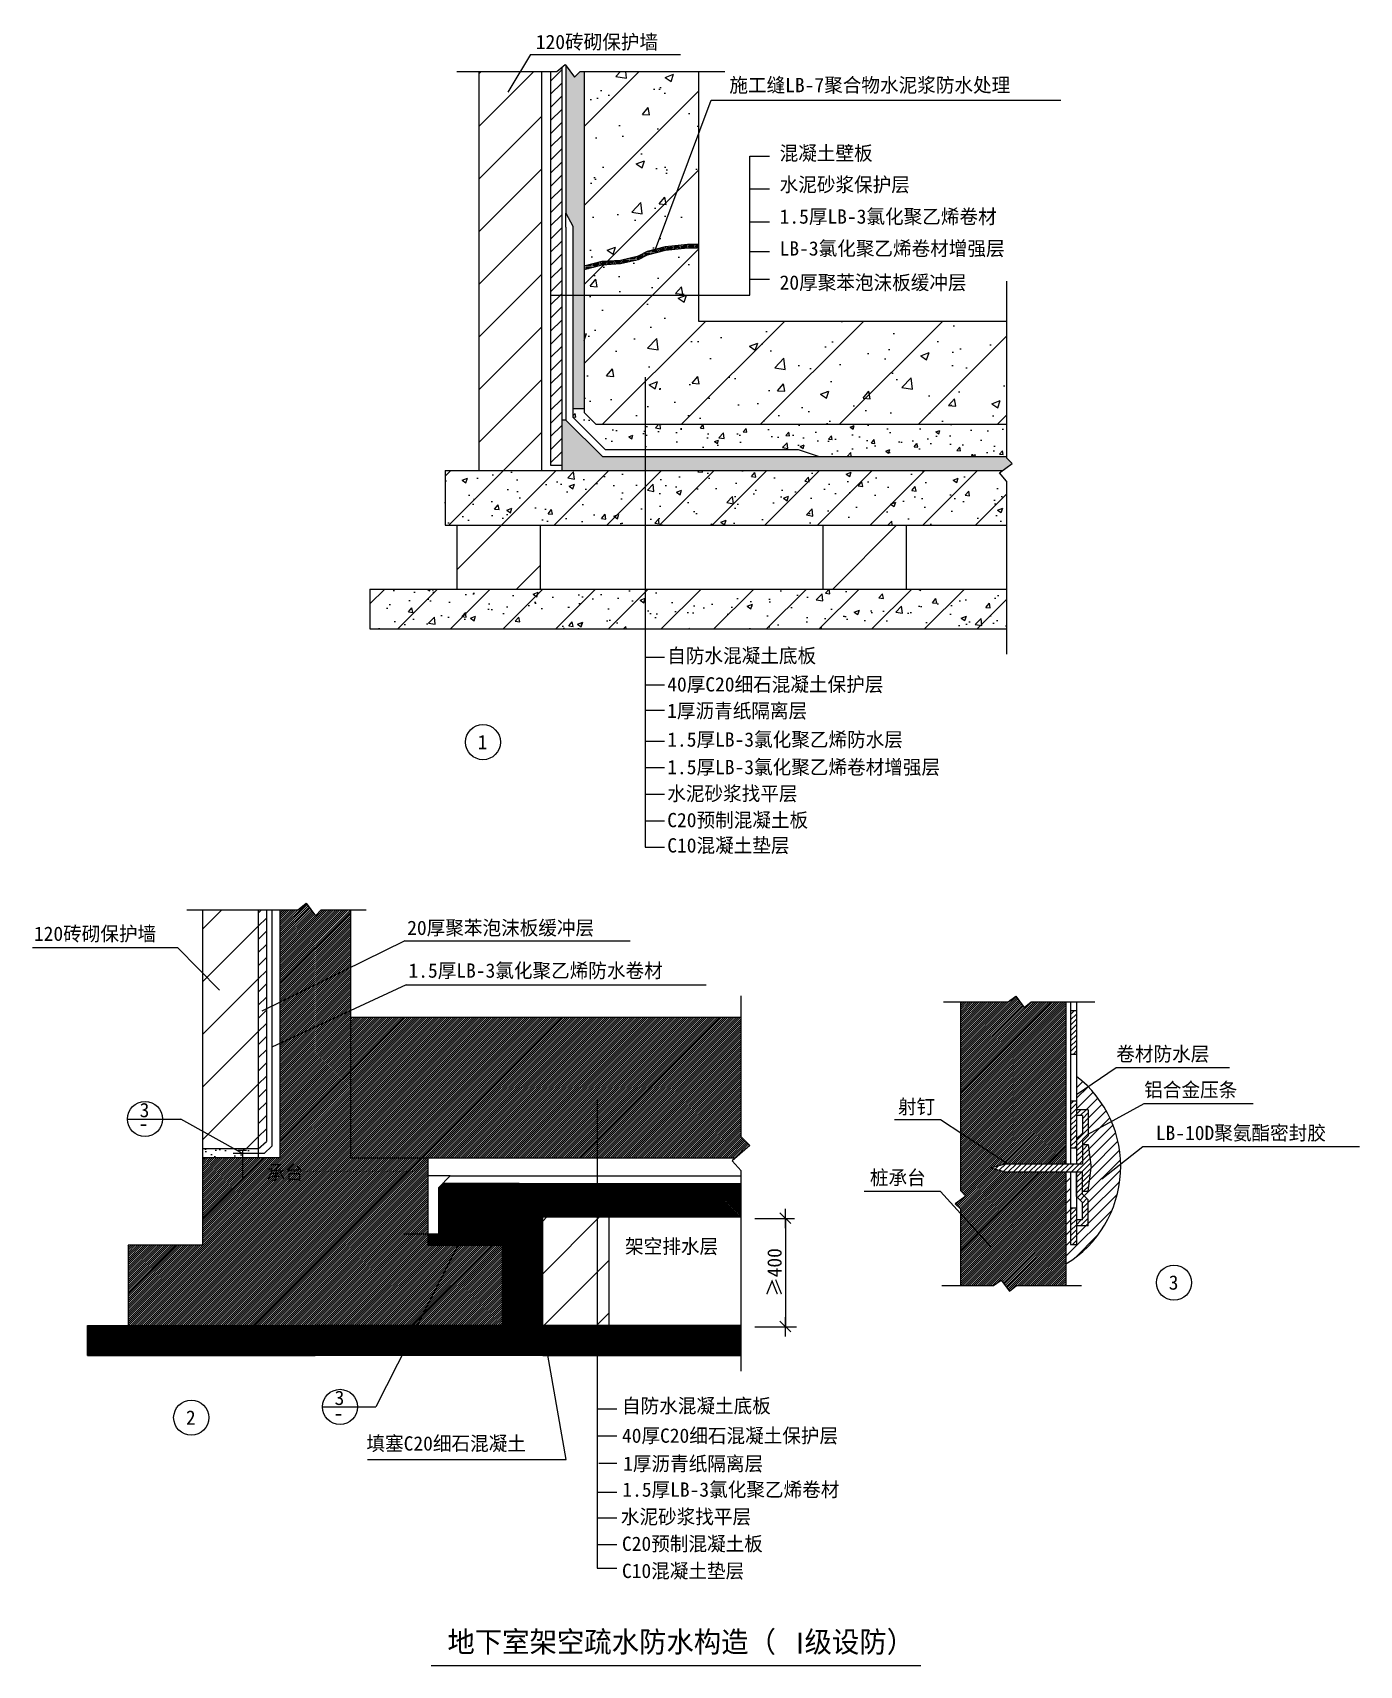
# Model space of a CAD drawing. Header units: metres. Extents: x 1737 to 24354, y 1062 to 28905.
import ezdxf

# ---------------------------------------------------------------- set-up
doc = ezdxf.new("R2010")
doc.units = ezdxf.units.M
for name, color, linetype in [('THIN', 1, 'Continuous'), ('中型', 2, 'Continuous'), ('标注', 2, 'Continuous'), ('细', 1, 'Continuous'), ('较粗', 5, 'Continuous')]:
    doc.layers.add(name, color=color, linetype=linetype)
pattern_1 = [(45, (0, 0), (-44.90128, 44.90128), [])]
pattern_2 = [(45, (0, 0), (-17.960512, 17.960512), [])]

# ---------------------------------------------------------------- blocks, each defined once
blk = doc.blocks.new('_ArchTick')
blk.add_line((-0.55, 0), (0.54, 0))
at = {"color": 0, "linetype": 'ByBlock'}
blk.add_lwpolyline([(-0.29, -0.29), (0.32, 0.32)], dxfattribs=at)

msp = doc.modelspace()

# ---------------------------------------------------------------- hatches: boundary and pattern name
at = {"layer": '细'}
h = msp.add_hatch(dxfattribs=at)
h.set_pattern_fill('ANSI31', scale=200)
h.paths.add_polyline_path([(10417.71, 28242.75), (9347.71, 28242.75), (9347.71, 21436.94), (10417.71, 21436.94)])
h.paths.add_polyline_path([(18337.94, 20506.94), (18337.94, 21257.76), (18219.9, 21396.79), (18274.09, 21436.94), (8767.71, 21436.94), (8767.71, 20506.94)])
h = msp.add_hatch(dxfattribs=at)
h.set_pattern_fill('ANSI31', scale=50)
h.paths.add_polyline_path([(10757.71, 28313.13), (10674.82, 28242.75), (10567.71, 28242.75), (10567.71, 21526.94), (10757.71, 21526.94)])
h = msp.add_hatch(dxfattribs=at)
h.set_pattern_fill('AR-SAND', scale=4)
h.paths.add_polyline_path([(18274.09, 21436.94), (18435.9, 21556.79), (18337.94, 21652.79), (18337.94, 21676.94), (15147.71, 21676.94), (14787.71, 21676.94), (11449.31, 21676.94), (10827.71, 22298.53), (10757.71, 22298.53), (10757.71, 21436.94)])
h.paths.add_polyline_path([(10947.71, 22496.94), (11137.71, 22496.94), (11137.71, 28242.75), (11069.86, 28242.75), (10973.86, 28144.79), (10827.71, 28342.09), (10827.71, 25826.94), (10947.71, 25606.94)])
h = msp.add_hatch(dxfattribs=at)
h.set_pattern_fill('ANSI31', scale=300)
h.paths.add_polyline_path([(11137.71, 22426.94), (11337.71, 22226.94), (18337.94, 22226.94), (18337.94, 23986.94), (13087.71, 23986.94), (13087.71, 28242.75), (11137.71, 28242.75)])
h = msp.add_hatch(dxfattribs=at)
h.set_pattern_fill('AR-CONC', scale=8)
h.paths.add_polyline_path([(13087.71, 23986.94), (13087.71, 28242.75), (11137.71, 28242.75), (11137.71, 22426.94), (11337.71, 22226.94), (18337.94, 22226.94), (18337.94, 23986.94)])
h = msp.add_hatch(dxfattribs=at)
h.set_pattern_fill('DOTS', scale=15)
h.paths.add_polyline_path([(11757.71, 24966.94), (12067.71, 25036.94), (12217.71, 25116.94), (12527.73, 25196.92), (12897.71, 25236.94), (13087.71, 25236.94), (13087.71, 25296.94), (12897.71, 25296.94), (12527.73, 25256.92), (12217.71, 25176.94), (12067.71, 25096.94), (11757.71, 25026.94), (11447.71, 25006.94), (11137.71, 24926.94), (11137.71, 24866.94), (11447.71, 24946.94)])
h = msp.add_hatch(dxfattribs=at)
h.set_pattern_fill('AR-CONC', scale=4)
h.paths.add_polyline_path([(11337.71, 22226.94), (11137.71, 22426.94), (11137.71, 22496.94), (10947.71, 22496.94), (10947.71, 22348.24), (11499.01, 21796.94), (14787.71, 21796.94), (15147.71, 21676.94), (18337.94, 21676.94), (18337.94, 22226.94)])
h = msp.add_hatch(dxfattribs=at)
h.set_pattern_fill('AR-CONC', scale=5)
h.paths.add_polyline_path([(18337.94, 21257.76), (18219.9, 21396.79), (18274.09, 21436.94), (8767.71, 21436.94), (8767.71, 20506.94), (18337.94, 20506.94)])
h.paths.add_polyline_path([(18337.94, 19416.94), (7487.71, 19416.94), (7487.71, 18736.94), (18337.94, 18736.94)])
h = msp.add_hatch(dxfattribs=at)
h.set_pattern_fill('ANSI31', scale=300)
h.paths.add_polyline_path([(8967.71, 20506.94), (8967.71, 19416.94), (10387.71, 19416.94), (10387.71, 20506.94)])
h.paths.add_polyline_path([(16627.71, 20506.94), (15207.71, 20506.94), (15207.71, 19416.94), (16627.71, 19416.94)])
h = msp.add_hatch(dxfattribs=at)
h.set_pattern_fill('ANSI31', scale=200)
h.paths.add_polyline_path([(18337.94, 18736.94), (18337.94, 19416.94), (7487.71, 19416.94), (7487.71, 18736.94)])
h = msp.add_hatch(dxfattribs=at)
h.set_pattern_fill('AR-CONC,_O', scale=8)
h.set_pattern_definition(pattern_2)
h.paths.add_polyline_path([(6437.5, 14009.49), (6399.06, 14061.39), (6260.02, 13943.34), (5952.91, 13943.34), (5952.91, 13697.89)])
h.paths.add_polyline_path([(5952.91, 12969.68), (7152.91, 13721.97), (7152.91, 13943.34), (6655.06, 13943.34), (6559.06, 13845.39), (6437.5, 14009.49), (5952.91, 13697.89)])
h.paths.add_polyline_path([(5952.91, 12969.68), (5952.91, 11657.14), (7152.91, 12385.55), (7152.91, 13721.97)])
h.paths.add_polyline_path([(5952.91, 9717.53), (4632.91, 9717.53), (4632.91, 8227.53), (3362.91, 8227.53), (3362.91, 6857.53), (6552.91, 6857.53), (9742.91, 6857.53), (9742.91, 8227.53), (8472.91, 8227.53), (8472.91, 9717.53), (7152.91, 9717.53), (7152.91, 12385.55), (5952.91, 11657.14)])
h.paths.add_polyline_path([(8472.91, 9717.53), (13721.22, 9717.53), (13962.59, 9924.52), (13813.56, 10074.18), (13813.56, 12117.53), (7152.91, 12117.53), (7152.91, 9717.53)])
h = msp.add_hatch(dxfattribs=at)
h.set_pattern_fill('ANSI31', scale=300)
h.paths.add_polyline_path([(6552.91, 6857.53), (9742.91, 6857.53), (9742.91, 8227.53), (8472.91, 8227.53), (8472.91, 9717.53), (7152.91, 9717.53), (7152.91, 12385.55), (5952.91, 11657.14), (5952.91, 9717.53), (4632.91, 9717.53), (4632.91, 8227.53), (3362.91, 8227.53), (3362.91, 6857.53)])
h.paths.add_polyline_path([(13721.22, 9717.53), (13962.59, 9924.52), (13813.56, 10074.18), (13813.56, 12117.53), (7152.91, 12117.53), (7152.91, 9717.53), (8472.91, 9717.53)])
h.paths.add_polyline_path([(7152.91, 13721.97), (5952.91, 12969.68), (5952.91, 11657.14), (7152.91, 12385.55)])
h.paths.add_polyline_path([(5952.91, 13697.89), (5952.91, 12969.68), (7152.91, 13721.97), (7152.91, 13943.34), (6655.06, 13943.34), (6559.06, 13845.39), (6437.5, 14009.49)])
h.paths.add_polyline_path([(5952.91, 13943.34), (5952.91, 13697.89), (6437.5, 14009.49), (6399.06, 14061.39), (6260.02, 13943.34)])
h = msp.add_hatch(dxfattribs=at)
h.set_pattern_fill('ANSI31,_O', scale=200)
h.set_pattern_definition([(45, (0, 0), (-449.013, 449.013), [])])
h.paths.add_polyline_path([(5582.91, 13943.34), (4632.91, 13943.34), (4632.91, 9867.53), (5582.91, 9867.53), (5582.91, 9927.53)])
h.paths.add_polyline_path([(11362.64, 9277.53), (10032.91, 9277.53), (10032.91, 8707.53), (11362.64, 8707.53)])
h.paths.add_polyline_path([(13813.56, 8707.53), (13813.56, 9277.53), (11362.64, 9277.53), (11362.64, 8707.53)])
h = msp.add_hatch(dxfattribs=at)
h.set_pattern_fill('ANSI31', scale=50)
h.paths.add_polyline_path([(5722.91, 13943.34), (5582.91, 13943.34), (5582.91, 9867.53), (5722.91, 9997.53)])
h = msp.add_hatch(dxfattribs=at)
h.set_pattern_fill('ANSI31,_O', scale=300)
h.set_pattern_definition([(45, (0, 0), (-673.52, 673.52), [])])
h.paths.add_polyline_path([(19352.08, 12377.83), (18757.56, 12377.83), (18638.83, 12282.24), (18498.52, 12470.88), (18365.19, 12377.83), (17554, 12377.83), (17554, 10140.41), (18355.82, 9616.36), (19352.08, 9616.36)])
h.paths.add_polyline_path([(18315.92, 9476.36), (18070.92, 9546.36), (18315.92, 9616.36), (18355.82, 9616.36), (17554, 10140.41), (17554, 9156.74), (17643.24, 9060.5), (17465.92, 8933.46), (17554, 8848.76), (17554, 7537.83), (18115.19, 7537.83), (18248.52, 7630.88), (18388.83, 7442.24), (18507.56, 7537.83), (19352.08, 7537.83), (19352.08, 9476.36)])
h = msp.add_hatch(dxfattribs=at)
h.set_pattern_fill('AR-CONC,_O', scale=8)
h.set_pattern_definition(pattern_2)
h.paths.add_polyline_path([(18355.82, 9616.36), (19352.08, 9616.36), (19352.08, 12377.83), (18757.56, 12377.83), (18638.83, 12282.24), (18498.52, 12470.88), (18365.19, 12377.83), (17554, 12377.83), (17554, 10140.41)])
h.paths.add_polyline_path([(18248.52, 7630.88), (18388.83, 7442.24), (18507.56, 7537.83), (19352.08, 7537.83), (19352.08, 9476.36), (18315.92, 9476.36), (18070.92, 9546.36), (18315.92, 9616.36), (18355.82, 9616.36), (17554, 10140.41), (17554, 9156.74), (17643.24, 9060.5), (17465.92, 8933.46), (17554, 8848.76), (17554, 7537.83), (18115.19, 7537.83)])
h = msp.add_hatch(dxfattribs=at)
h.set_pattern_fill('DOTS,_O', scale=20)
h.set_pattern_definition(pattern_1)
h.paths.add_polyline_path([(19532.08, 8866.36), (19432.08, 8866.36), (19432.08, 8236.36), (19532.08, 8236.36)])
h.paths.add_polyline_path([(19532.08, 10686.36), (19432.08, 10686.36), (19432.08, 9886.36), (19532.08, 9886.36)])
h.paths.add_polyline_path([(19532.08, 12226.36), (19432.08, 12226.36), (19432.08, 11486.36), (19532.08, 11486.36)])
h = msp.add_hatch(dxfattribs=at)
h.set_pattern_fill('DOTS,_O', scale=40)
h.set_pattern_definition([(45, (0, 0), (-89.80256, 89.80256), [])])
h.paths.add_polyline_path([(19780.19, 9546.36), (19730.75, 9146.36), (19632.08, 9146.36), (19632.08, 9096.36), (19732.08, 8998.86), (19732.08, 8556.36), (19532.08, 8556.36), (19532.08, 8236.36), (19432.08, 8236.36), (19432.08, 9476.36), (19352.08, 9476.36), (19352.08, 7906.36, 0.37), (20128.06, 10336.5), (19732.08, 10118.8), (19732.08, 10093.87), (19632.08, 9996.36), (19632.08, 9946.36), (19730.75, 9946.36)])
h.paths.add_polyline_path([(19732.08, 10118.8), (20128.06, 10336.5, 0.09), (19728.58, 10931.65), (19532.08, 10798.12), (19532.08, 10536.36), (19732.08, 10536.36)])
h.paths.add_polyline_path([(19532.08, 10798.12), (19728.58, 10931.65, 0.03), (19532.08, 11106.36)])
h = msp.add_hatch(dxfattribs=at)
h.set_pattern_fill('ANSI32,_O', scale=20)
h.set_pattern_definition(pattern_1)
h.paths.add_polyline_path([(19532.08, 9616.36), (19632.08, 9616.36), (19632.08, 9996.36), (19732.08, 10093.87), (19732.08, 10536.36), (19532.08, 10536.36), (19532.08, 10436.36), (19632.08, 10436.36), (19632.08, 10136.03), (19532.08, 10038.53)])
h.paths.add_polyline_path([(19632.08, 9476.36), (19532.08, 9476.36), (19532.08, 9054.2), (19632.08, 8956.7), (19632.08, 8656.36), (19532.08, 8656.36), (19532.08, 8556.36), (19732.08, 8556.36), (19732.08, 8998.86), (19632.08, 9096.36)])
h = msp.add_hatch(dxfattribs=at)
h.set_pattern_fill('AR-SAND', scale=5)
h.paths.add_polyline_path([(4632.91, 9867.53), (4632.91, 9717.53), (5312.91, 9717.53), (5312.91, 9787.53), (5582.91, 9787.53), (5582.91, 9867.53)])
h = msp.add_hatch(dxfattribs=at)
h.set_pattern_fill('ANSI32,_O', scale=20)
h.set_pattern_definition(pattern_1)
h.paths.add_polyline_path([(19632.08, 9476.36), (19632.08, 9146.36), (19730.75, 9146.36), (19780.19, 9546.36), (19730.75, 9946.36), (19632.08, 9946.36), (19632.08, 9616.36), (18315.92, 9616.36), (18070.92, 9546.36), (18315.92, 9476.36)])
h = msp.add_hatch(dxfattribs=at)
h.set_pattern_fill('AR-CONC,_O', scale=6)
h.set_pattern_definition([(45, (0, 0), (-13.470384, 13.470384), [])])
h.paths.add_polyline_path([(10032.91, 9277.53), (10032.91, 8707.53), (11362.64, 8707.53), (11362.64, 9277.53)])
h.paths.add_polyline_path([(13813.56, 8707.53), (13813.56, 9277.53), (11362.64, 9277.53), (11362.64, 8707.53)])
h.paths.add_polyline_path([(10432.91, 6857.53), (10432.91, 6347.53), (11362.64, 6347.53), (11362.64, 6857.53)])
h.paths.add_polyline_path([(10432.91, 6347.53), (10432.91, 6857.53), (9742.91, 6857.53), (6552.91, 6857.53), (3362.91, 6857.53), (2672.91, 6857.53), (2672.91, 6347.53), (6552.91, 6347.53)])
h.paths.add_polyline_path([(13813.56, 6347.53), (13813.56, 6857.53), (11362.64, 6857.53), (11362.64, 6347.53)])
h = msp.add_hatch(dxfattribs=at)
h.set_pattern_fill('AR-CONC,_O', scale=4)
h.set_pattern_definition([(45, (0, 0), (-8.980256, 8.980256), [])])
h.paths.add_polyline_path([(9742.91, 8227.53), (9742.91, 6857.53), (10432.91, 6857.53), (10432.91, 8707.53), (10032.91, 8707.53), (10032.91, 9277.53), (8727.91, 9282.53), (8652.91, 9207.53), (8652.91, 8412.53), (8472.91, 8412.53), (8472.91, 8227.53)])
h = msp.add_hatch(dxfattribs=at)
h.set_pattern_fill('ANSI31', scale=200)
h.paths.add_polyline_path([(11562.91, 8707.53), (10432.91, 8707.53), (10432.91, 6857.53), (11562.91, 6857.53)])

# ---------------------------------------------------------------- linework, layer by layer
msp.add_line((8531.43, 1061.59), (16876.92, 1061.59))
at = {"layer": 'THIN'}
for p, q in [((19964.65, 9357.01), (20664.66, 9907.94)), ((20664.66, 9907.94), (24353.69, 9907.94))]:
    msp.add_line(p, q, dxfattribs=at)
at = {"layer": '中型'}
for p, q in [((9347.71, 21436.94), (9347.71, 28242.75)), ((10417.71, 21436.94), (10417.71, 28242.75)), ((10827.71, 28342.09), (10827.71, 25826.94)), ((10827.71, 25826.94), (10947.71, 25606.94)), ((10827.71, 25586.94), (10827.71, 22298.53)), ((10947.71, 25606.94), (10947.71, 22348.24)), ((11449.31, 21676.94), (10827.71, 22298.53)), ((11499.01, 21796.94), (10947.71, 22348.24)), ((11499.01, 21796.94), (14787.71, 21796.94)), ((14787.71, 21796.94), (15147.71, 21676.94)), ((11449.31, 21676.94), (14787.71, 21676.94)), ((15147.71, 21676.94), (18337.94, 21676.94)), ((8767.71, 21436.94), (8767.71, 20506.94)), ((8767.71, 21436.94), (18274.09, 21436.94)), ((8767.71, 20506.94), (18337.94, 20506.94)), ((8967.71, 20506.94), (8967.71, 19416.94)), ((10387.71, 20506.94), (10387.71, 19416.94)), ((15207.71, 20506.94), (15207.71, 19416.94)), ((16627.71, 20506.94), (16627.71, 19416.94)), ((7487.71, 19416.94), (7487.71, 18736.94)), ((7487.71, 19416.94), (18337.94, 19416.94)), ((7487.71, 18736.94), (18337.94, 18736.94)), ((4632.91, 13943.34), (4632.91, 9867.53)), ((5582.91, 13943.34), (5582.91, 9867.53)), ((5812.91, 13943.34), (5812.91, 11947.53)), ((5812.91, 12027.53), (5812.91, 9917.53)), ((5582.91, 9867.53), (4632.91, 9867.53)), ((5682.91, 9787.53), (5152.91, 9787.53)), ((5812.91, 9917.53), (5682.91, 9787.53)), ((8852.91, 9407.53), (8652.91, 9207.53)), ((8652.91, 9207.53), (8652.91, 8297.53)), ((8852.91, 9407.53), (13813.56, 9407.53)), ((10032.91, 9277.53), (13813.56, 9277.53)), ((10032.91, 8707.53), (10032.91, 9277.53)), ((10032.91, 8707.53), (13813.56, 8707.53)), ((10432.91, 6857.53), (10432.91, 8707.53)), ((11562.91, 6857.53), (11562.91, 8707.53)), ((2672.91, 6857.53), (3362.91, 6857.53)), ((2672.91, 6347.53), (2672.91, 6857.53)), ((3362.91, 6857.53), (6552.91, 6857.53)), ((9742.91, 6857.53), (6552.91, 6857.53)), ((9742.91, 6857.53), (10432.91, 6857.53)), ((13813.56, 6857.53), (10432.91, 6857.53)), ((10432.91, 6347.53), (10432.91, 6857.53)), ((2672.91, 6347.53), (6552.91, 6347.53)), ((10432.91, 6347.53), (6552.91, 6347.53)), ((10432.91, 6347.53), (13813.56, 6347.53))]:
    msp.add_line(p, q, dxfattribs=at)
at = {"layer": '细'}
for p, q in [((10226.21, 28529.32), (9837.71, 27886.94)), ((10226.21, 28529.32), (12779.47, 28529.32)), ((8967.71, 28242.75), (10674.82, 28242.75)), ((10567.71, 28242.75), (10567.71, 21526.94)), ((10674.82, 28242.75), (10813.86, 28360.79)), ((10757.71, 28313.13), (10757.71, 21436.94)), ((10813.86, 28360.79), (10973.86, 28144.79)), ((10973.86, 28144.79), (11069.86, 28242.75)), ((11069.86, 28242.75), (13537.71, 28242.75)), ((12354.67, 25212.27), (13303.11, 27755.32)), ((13303.11, 27755.32), (19263.14, 27755.32)), ((13964.35, 24428.26), (13964.35, 26796.13)), ((13964.35, 26796.13), (14295.86, 26796.13)), ((13964.35, 26239.76), (14295.86, 26239.76)), ((10827.71, 25586.94), (10827.71, 25826.94)), ((13964.35, 25679.66), (14295.86, 25679.66)), ((13964.35, 25174.45), (14295.86, 25174.45)), ((13964.35, 24701.05), (14295.86, 24701.05)), ((18337.94, 24666.94), (18337.94, 21652.79)), ((10584.69, 24428.26), (13964.35, 24428.26)), ((12177.71, 23026.94), (12177.71, 15016.81)), ((10827.71, 22298.53), (10757.71, 22298.53)), ((10827.71, 22298.53), (10827.71, 22298.53)), ((10947.71, 22496.94), (11137.71, 22496.94)), ((10567.71, 21526.94), (10757.71, 21526.94)), ((14787.71, 21676.94), (15147.71, 21676.94)), ((18219.9, 21396.79), (18435.9, 21556.79)), ((18435.9, 21556.79), (18337.94, 21652.79)), ((18337.94, 21257.76), (18219.9, 21396.79)), ((18337.94, 21257.76), (18337.94, 18306.94)), ((12177.71, 18251.81), (12509.22, 18251.81)), ((12177.71, 17781.74), (12509.23, 17781.74)), ((12177.71, 17349.7), (12509.23, 17349.7)), ((12177.71, 16822.35), (12509.23, 16822.35)), ((12177.71, 16370.46), (12509.23, 16370.46)), ((12177.71, 15918.46), (12509.23, 15918.46)), ((12177.71, 15466.26), (12509.23, 15466.26)), ((12177.71, 15016.81), (12509.23, 15016.81)), ((4362.91, 13943.34), (6260.02, 13943.34)), ((5722.91, 13943.34), (5722.91, 9997.53)), ((6260.02, 13943.34), (6399.06, 14061.39)), ((6399.06, 14061.39), (6559.06, 13845.39)), ((6559.06, 13845.39), (6655.06, 13943.34)), ((6655.06, 13943.34), (7422.91, 13943.34)), ((8082.91, 13418.6), (5642.91, 12218.56)), ((8082.91, 13418.6), (11921.31, 13418.6)), ((1737.05, 13304.54), (4205.17, 13304.54)), ((4205.17, 13304.54), (4922.91, 12577.53)), ((8102.91, 12668.6), (5812.91, 11601.92)), ((8102.91, 12668.6), (13217.12, 12668.6)), ((13813.56, 10074.18), (13813.56, 12477.53)), ((17265.92, 12377.83), (18365.19, 12377.83)), ((17554, 12377.83), (17554, 9156.74)), ((18365.19, 12377.83), (18498.52, 12470.88)), ((18498.52, 12470.88), (18638.83, 12282.24)), ((18638.83, 12282.24), (18757.56, 12377.83)), ((18757.56, 12377.83), (19845.92, 12377.83)), ((19432.08, 12377.83), (19432.08, 9616.36)), ((19532.08, 12377.83), (19532.08, 9616.36)), ((19432.08, 12226.36), (19532.08, 12226.36)), ((19432.08, 11486.36), (19532.08, 11486.36)), ((19532.08, 10798.12), (20205.92, 11256.03)), ((20205.92, 11256.03), (22139.89, 11256.03)), ((11362.64, 10709.52), (11362.64, 2716.07)), ((19432.08, 10686.36), (19532.08, 10686.36)), ((19732.08, 10118.8), (20685.92, 10643.18)), ((20685.92, 10643.18), (22544.61, 10643.18)), ((3353.61, 10378.55), (4262.91, 10377.53)), ((5312.91, 9787.53), (4262.91, 10377.53)), ((17211.92, 10363.97), (16426.76, 10363.97)), ((18355.82, 9616.36), (17211.92, 10363.97)), ((19732.08, 10536.36), (19532.08, 10536.36)), ((19632.08, 10436.36), (19532.08, 10436.36)), ((19632.08, 10436.36), (19632.08, 10136.03)), ((19732.08, 10536.36), (19732.08, 10093.87)), ((13813.56, 10074.18), (13962.59, 9924.52)), ((19532.08, 10038.53), (19632.08, 10136.03)), ((19532.08, 10038.53), (19532.08, 9616.36)), ((19632.08, 9996.36), (19732.08, 10093.87)), ((4632.91, 9927.53), (4632.91, 9717.53)), ((5582.91, 9867.53), (5722.91, 9997.53)), ((5582.91, 9927.53), (5582.91, 9717.53)), ((13962.59, 9924.52), (13662.91, 9667.53)), ((19432.08, 9886.36), (19532.08, 9886.36)), ((19632.08, 9996.36), (19632.08, 9616.36)), ((19632.08, 9946.36), (19730.75, 9946.36)), ((19730.75, 9946.36), (19780.19, 9546.36)), ((13662.91, 9667.53), (13813.56, 9494.24)), ((13813.56, 6077.53), (13813.56, 9494.24)), ((18070.92, 9546.36), (18315.92, 9616.36)), ((18070.92, 9546.36), (18315.92, 9476.36)), ((18315.92, 9616.36), (19632.08, 9616.36)), ((18315.92, 9476.36), (19632.08, 9476.36)), ((19432.08, 9476.36), (19432.08, 8236.36)), ((19532.08, 9054.2), (19532.08, 9476.36)), ((19532.08, 9476.36), (19532.08, 8236.36)), ((19632.08, 9096.36), (19632.08, 9476.36)), ((19730.75, 9146.36), (19780.19, 9546.36)), ((8852.91, 9407.53), (8472.91, 9407.53)), ((10032.91, 9277.53), (8727.91, 9282.53)), ((17211.92, 9142.01), (15913.74, 9142.01)), ((18069.82, 8198.85), (17211.92, 9142.01)), ((17643.24, 9060.5), (17465.92, 8933.46)), ((17465.92, 8933.46), (17554, 8848.76)), ((17554, 9156.74), (17643.24, 9060.5)), ((19532.08, 9054.2), (19632.08, 8956.7)), ((19632.08, 9146.36), (19730.75, 9146.36)), ((19632.08, 9096.36), (19732.08, 8998.86)), ((19632.08, 8656.36), (19632.08, 8956.7)), ((19732.08, 8556.36), (19732.08, 8998.86)), ((14049.49, 8682.98), (14726.43, 8682.98)), ((14572.94, 8680.48), (14572.94, 6837.84)), ((17554, 8848.76), (17554, 7537.83)), ((19432.08, 8866.36), (19532.08, 8866.36)), ((19632.08, 8656.36), (19532.08, 8656.36)), ((9057.54, 8367.53), (7587.54, 5468.55)), ((19732.08, 8556.36), (19532.08, 8556.36)), ((19432.08, 8236.36), (19532.08, 8236.36)), ((10833.74, 4572.66), (10293.82, 7646.8)), ((17235.92, 7537.83), (18115.19, 7537.83)), ((18115.19, 7537.83), (18248.52, 7630.88)), ((18248.52, 7630.88), (18388.83, 7442.24)), ((18388.83, 7442.24), (18507.56, 7537.83)), ((18507.56, 7537.83), (19615.92, 7537.83)), ((14049.49, 6835.34), (14756.63, 6835.34)), ((6678.24, 5469.58), (7587.54, 5468.55)), ((11362.64, 5438.66), (11694.15, 5438.66)), ((11362.64, 4978.28), (11694.15, 4978.28)), ((7444.19, 4572.66), (10833.74, 4572.66)), ((11388.32, 4507.86), (11694.15, 4507.86)), ((11362.64, 4013.96), (11694.15, 4013.96)), ((11362.64, 3577.35), (11694.15, 3577.35)), ((11362.64, 3121.68), (11694.15, 3121.68)), ((11362.64, 2716.07), (11694.15, 2716.07))]:
    msp.add_line(p, q, dxfattribs=at)
for points in [[(11137.71, 24926.94), (11447.71, 25006.94), (11757.71, 25026.94), (12067.71, 25096.94), (12217.71, 25176.94), (12527.73, 25256.92), (12897.71, 25296.94), (13087.71, 25296.94), (13087.71, 25296.94)], [(11137.71, 24866.94), (11447.71, 24946.94), (11757.71, 24966.94), (12067.71, 25036.94), (12217.71, 25116.94), (12527.73, 25196.92), (12897.71, 25236.94), (13087.71, 25236.94), (13087.71, 25236.94)]]:
    msp.add_lwpolyline(points, dxfattribs=at)
for centre in [(9412.43, 16805.2), (3652.91, 10378.55), (21194.15, 7587.82), (4439.79, 5286.36), (6977.54, 5469.58)]:
    msp.add_circle(centre, 299.3, dxfattribs=at)
msp.add_arc((18340.53, 9568.33), 1945.6, 301.33, 52.23, dxfattribs=at)
at = {"layer": '较粗'}
for p, q in [((11137.71, 28242.75), (11137.71, 22426.94)), ((13087.71, 28242.75), (13087.71, 23986.94)), ((13087.71, 23986.94), (18337.94, 23986.94)), ((11337.71, 22226.94), (11137.71, 22426.94)), ((11337.71, 22226.94), (18337.94, 22226.94)), ((5952.91, 13943.34), (5952.91, 9717.53)), ((7152.91, 13943.34), (7152.91, 9717.53)), ((19352.08, 12377.83), (19352.08, 9616.36)), ((7152.91, 12117.53), (13813.56, 12117.53)), ((5242.91, 9847.53), (5382.91, 9847.53)), ((5312.91, 9847.53), (5312.91, 9357.53)), ((5952.91, 9717.53), (4632.91, 9717.53)), ((4632.91, 9717.53), (4632.91, 8227.53)), ((7152.91, 9717.53), (8472.91, 9717.53)), ((8472.91, 9717.53), (13721.22, 9717.53)), ((8472.91, 9717.53), (8472.91, 8227.53)), ((19352.08, 9476.36), (19352.08, 7537.83)), ((8712.91, 8412.53), (8052.91, 8412.53)), ((8712.91, 8507.53), (8712.91, 8317.53)), ((4632.91, 8227.53), (3362.91, 8227.53)), ((3362.91, 8227.53), (3362.91, 6857.53)), ((8472.91, 8227.53), (9742.91, 8227.53)), ((9742.91, 8227.53), (9742.91, 6857.53))]:
    msp.add_line(p, q, dxfattribs=at)

# ---------------------------------------------------------------- block references
at = {"layer": '标注', "xscale": 300, "yscale": 300, "zscale": 300, "rotation": 90}
for p in [(14572.94, 8682.98), (14572.94, 6835.34)]:
    msp.add_blockref('_ArchTick', p, dxfattribs=at)

# ---------------------------------------------------------------- texts
for s, p in [('1厚沥青纸隔离层', (12553.98, 17218.21)), ('架空排水层', (11836.21, 8085.24)), ('填塞C20细石混凝土', (7427.37, 4723.68)), ('1厚沥青纸隔离层', (11803.13, 4379.4))]:
    msp.add_text(s, height=244).set_placement(p)
msp.add_text('≥400', height=244, rotation=90).set_placement((14504.89, 7346.17))
at = {"layer": '细'}
for s, height, p in [('120砖砌保护墙', 244, (10314.83, 28624.73)), ('施工缝LB-7聚合物水泥浆防水处理', 244, (13614.68, 27888.59)), ('混凝土壁板', 244, (14470.95, 26727.85)), ('水泥砂浆保护层', 244, (14470.95, 26191.78)), ('1.5厚LB-3氯化聚乙烯卷材', 244, (14470.95, 25647.18)), ('LB-3氯化聚乙烯卷材增强层', 244, (14470.95, 25102.98)), ('20厚聚苯泡沫板缓冲层', 244, (14470.95, 24521.91)), ('自防水混凝土底板', 244, (12555.43, 18157.89)), ('40厚C20细石混凝土保护层', 244, (12555.43, 17669.03)), ('1.5厚LB-3氯化聚乙烯防水层', 244, (12555.43, 16728.43)), ('1', 244, (9322.36, 16683.46)), ('1.5厚LB-3氯化聚乙烯卷材增强层', 244, (12555.43, 16257.75)), ('水泥砂浆找平层', 244, (12555.43, 15806.93)), ('C20预制混凝土板', 244, (12555.43, 15354.44)), ('C10混凝土垫层', 244, (12555.43, 14922.89)), ('120砖砌保护墙', 244, (1758.79, 13416.4)), ('20厚聚苯泡沫板缓冲层', 244, (8121.95, 13517.08)), ('1.5厚LB-3氯化聚乙烯防水卷材', 244, (8144.29, 12788.27)), ('卷材防水层', 244, (20209.99, 11367.22)), ('铝合金压条', 244, (20687.02, 10754.69)), ('3', 244, (3560.21, 10409.23)), ('射钉', 244, (16487.37, 10467.07)), ('LB-10D聚氨酯密封胶', 244, (20884.35, 10019.81)), ('-', 244, (3542.53, 10179.48)), ('承台', 244, (5723.06, 9344.4)), ('桩承台', 244, (16009.92, 9256.82)), ('3', 244, (21104.08, 7468.2)), ('3', 244, (6884.1, 5501.73)), ('自防水混凝土底板', 244, (11783.36, 5365.97)), ('2', 244, (4349.72, 5164.62)), ('-', 244, (6869.36, 5240.29)), ('40厚C20细石混凝土保护层', 244, (11783.36, 4857.13)), ('1.5厚LB-3氯化聚乙烯卷材', 244, (11789.88, 3937.02)), ('水泥砂浆找平层', 244, (11763.92, 3474.29)), ('C20预制混凝土板', 244, (11783.36, 3013.3)), ('C10混凝土垫层', 244, (11783.36, 2550.82)), ('地下室架空疏水防水构造（  级设防）', 359, (8807.51, 1283.58)), ('Ⅰ', 359, (14584.72, 1260.62))]:
    msp.add_text(s, height=height, dxfattribs=at).set_placement(p)

doc.saveas('drawing.dxf')
